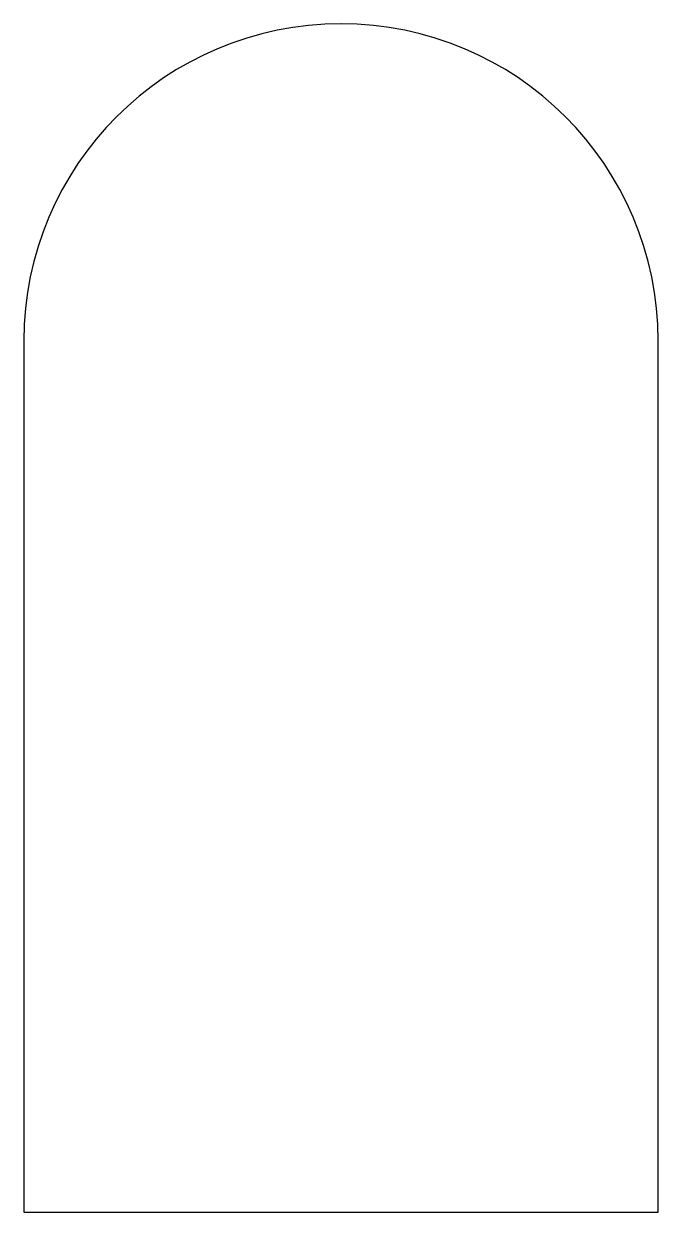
# Model space of a CAD drawing. Header units: metres. Extents: x -40 to 40, y 120 to 270.
import ezdxf

# ---------------------------------------------------------------- set-up
doc = ezdxf.new("R2010")
doc.units = ezdxf.units.M

msp = doc.modelspace()

# ---------------------------------------------------------------- linework, layer by layer
at = {"layer": 'PARAMETRIX'}
for p, q in [((-40, 230), (-40, 120)), ((40, 120), (40, 230)), ((-40, 120), (40, 120))]:
    msp.add_line(p, q, dxfattribs=at)
msp.add_arc((0, 230), 40, 0, 180, dxfattribs=at)

doc.saveas('drawing.dxf')
